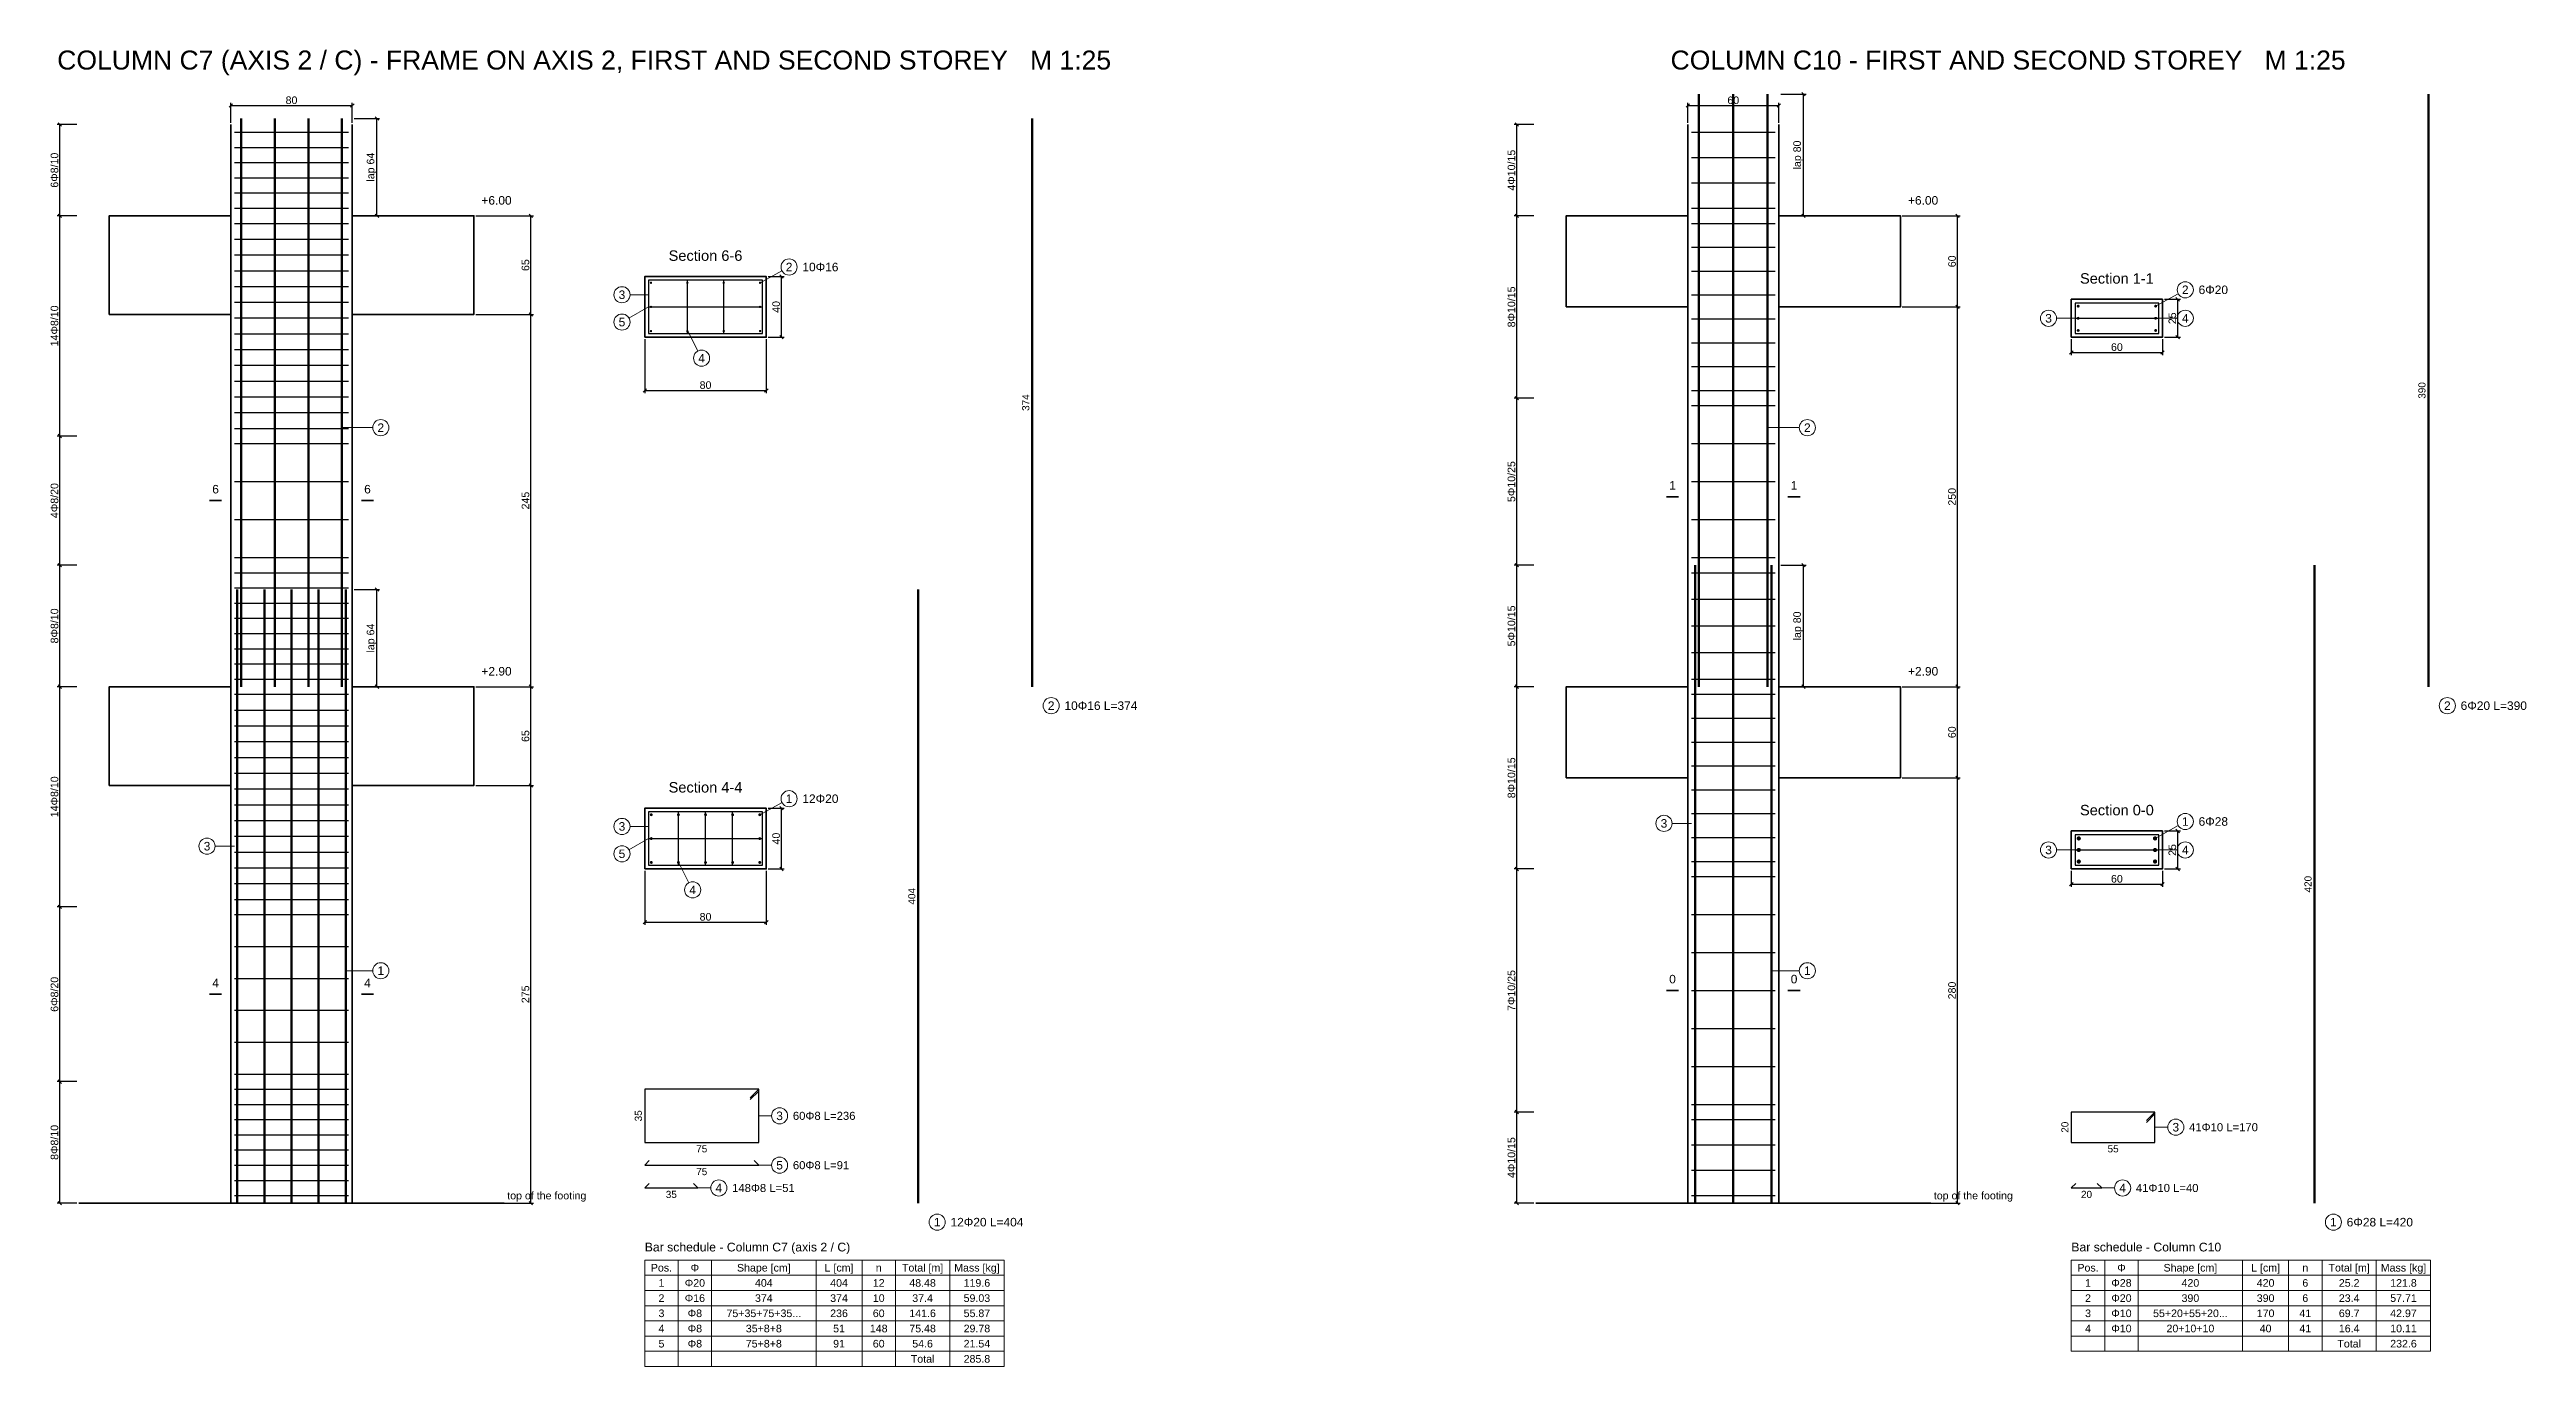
# Model space of a CAD drawing. Header units: millimetres. Extents: x -455 to 11942, y -2742 to 3320.
# Drawn here: x 5877 to 7507, y -2286 to -1419 of the extents above; entities that cross this region are included whole.
import ezdxf
from ezdxf.enums import TextEntityAlignment as Align

# ---------------------------------------------------------------- set-up
doc = ezdxf.new("R2010")
doc.units = ezdxf.units.MM
for name, color, linetype, lineweight in [('D-BARS', 1, 'Continuous', 50), ('D-CONCRETE', 7, 'Continuous', 35), ('D-DIM', 3, 'Continuous', 18), ('D-LINKS', 5, 'Continuous', 25), ('D-TEXT', 7, 'Continuous', 18)]:
    doc.layers.add(name, color=color, linetype=linetype, lineweight=lineweight)
doc.styles.add('RC_TEXT', font='arial.ttf')
doc.dimstyles.new('RC_D25', dxfattribs={"dimtxt": 5, "dimasz": 2.25, "dimexe": 1.75, "dimexo": 1.25, "dimgap": 1, "dimtad": 1, "dimdec": 1, "dimdsep": 46, "dimtxsty": 'RC_TEXT', "dimblk": 'OBLIQUE', "dimcen": 2.5, "dimclrd": 3, "dimclre": 3, "dimclrt": 3, "dimazin": 3, "dimtfac": 1, "dimtmove": 2, "dimatfit": 3})

# ---------------------------------------------------------------- blocks, each defined once
blk = doc.blocks.new('_Oblique')
at = {"color": 0, "linetype": 'ByBlock', "lineweight": -2}
blk.add_line((-0.5, -0.5), (0.5, 0.5), dxfattribs=at)

msp = doc.modelspace()

# ---------------------------------------------------------------- hatches: boundary and pattern name
at = {"layer": 'D-BARS'}
h = msp.add_hatch(color=7, dxfattribs=at)
h.dxf.hatch_style = 1
edge = h.paths.add_edge_path()
edge.add_arc((6272.85, -1572.62), 0.8, 0, 360)
h = msp.add_hatch(color=7, dxfattribs=at)
h.dxf.hatch_style = 1
edge = h.paths.add_edge_path()
edge.add_arc((6296.79, -1572.62), 0.8, 0, 360)
h = msp.add_hatch(color=7, dxfattribs=at)
h.dxf.hatch_style = 1
edge = h.paths.add_edge_path()
edge.add_arc((6320.72, -1572.62), 0.8, 0, 360)
h = msp.add_hatch(color=7, dxfattribs=at)
h.dxf.hatch_style = 1
edge = h.paths.add_edge_path()
edge.add_arc((6344.65, -1572.62), 0.8, 0, 360)
h = msp.add_hatch(color=7, dxfattribs=at)
h.dxf.hatch_style = 1
edge = h.paths.add_edge_path()
edge.add_arc((6272.85, -1588.52), 0.8, 0, 360)
h = msp.add_hatch(color=7, dxfattribs=at)
h.dxf.hatch_style = 1
edge = h.paths.add_edge_path()
edge.add_arc((6344.65, -1588.52), 0.8, 0, 360)
h = msp.add_hatch(color=7, dxfattribs=at)
h.dxf.hatch_style = 1
edge = h.paths.add_edge_path()
edge.add_arc((7212.24, -1588.02), 1, 0, 360)
h = msp.add_hatch(color=7, dxfattribs=at)
h.dxf.hatch_style = 1
edge = h.paths.add_edge_path()
edge.add_arc((7212.24, -1596.02), 1, 0, 360)
h = msp.add_hatch(color=7, dxfattribs=at)
h.dxf.hatch_style = 1
edge = h.paths.add_edge_path()
edge.add_arc((7263.24, -1588.02), 1, 0, 360)
h = msp.add_hatch(color=7, dxfattribs=at)
h.dxf.hatch_style = 1
edge = h.paths.add_edge_path()
edge.add_arc((7263.24, -1596.02), 1, 0, 360)
h = msp.add_hatch(color=7, dxfattribs=at)
h.dxf.hatch_style = 1
edge = h.paths.add_edge_path()
edge.add_arc((6272.85, -1604.42), 0.8, 0, 360)
h = msp.add_hatch(color=7, dxfattribs=at)
h.dxf.hatch_style = 1
edge = h.paths.add_edge_path()
edge.add_arc((6296.79, -1604.42), 0.8, 0, 360)
h = msp.add_hatch(color=7, dxfattribs=at)
h.dxf.hatch_style = 1
edge = h.paths.add_edge_path()
edge.add_arc((6320.72, -1604.42), 0.8, 0, 360)
h = msp.add_hatch(color=7, dxfattribs=at)
h.dxf.hatch_style = 1
edge = h.paths.add_edge_path()
edge.add_arc((6344.65, -1604.42), 0.8, 0, 360)
h = msp.add_hatch(color=7, dxfattribs=at)
h.dxf.hatch_style = 1
edge = h.paths.add_edge_path()
edge.add_arc((7212.24, -1604.02), 1, 0, 360)
h = msp.add_hatch(color=7, dxfattribs=at)
h.dxf.hatch_style = 1
edge = h.paths.add_edge_path()
edge.add_arc((7263.24, -1604.02), 1, 0, 360)
h = msp.add_hatch(color=7, dxfattribs=at)
h.dxf.hatch_style = 1
edge = h.paths.add_edge_path()
edge.add_arc((6273.05, -1922.82), 1, 0, 360)
h = msp.add_hatch(color=7, dxfattribs=at)
h.dxf.hatch_style = 1
edge = h.paths.add_edge_path()
edge.add_arc((6290.9, -1922.82), 1, 0, 360)
h = msp.add_hatch(color=7, dxfattribs=at)
h.dxf.hatch_style = 1
edge = h.paths.add_edge_path()
edge.add_arc((6308.75, -1922.82), 1, 0, 360)
h = msp.add_hatch(color=7, dxfattribs=at)
h.dxf.hatch_style = 1
edge = h.paths.add_edge_path()
edge.add_arc((6326.6, -1922.82), 1, 0, 360)
h = msp.add_hatch(color=7, dxfattribs=at)
h.dxf.hatch_style = 1
edge = h.paths.add_edge_path()
edge.add_arc((6344.45, -1922.82), 1, 0, 360)
h = msp.add_hatch(color=7, dxfattribs=at)
h.dxf.hatch_style = 1
edge = h.paths.add_edge_path()
edge.add_arc((6273.05, -1938.52), 1, 0, 360)
h = msp.add_hatch(color=7, dxfattribs=at)
h.dxf.hatch_style = 1
edge = h.paths.add_edge_path()
edge.add_arc((6344.45, -1938.52), 1, 0, 360)
h = msp.add_hatch(color=7, dxfattribs=at)
h.dxf.hatch_style = 1
edge = h.paths.add_edge_path()
edge.add_arc((7212.64, -1938.42), 1.4, 0, 360)
h = msp.add_hatch(color=7, dxfattribs=at)
h.dxf.hatch_style = 1
edge = h.paths.add_edge_path()
edge.add_arc((7262.84, -1938.42), 1.4, 0, 360)
h = msp.add_hatch(color=7, dxfattribs=at)
h.dxf.hatch_style = 1
edge = h.paths.add_edge_path()
edge.add_arc((6273.05, -1954.22), 1, 0, 360)
h = msp.add_hatch(color=7, dxfattribs=at)
h.dxf.hatch_style = 1
edge = h.paths.add_edge_path()
edge.add_arc((6290.9, -1954.22), 1, 0, 360)
h = msp.add_hatch(color=7, dxfattribs=at)
h.dxf.hatch_style = 1
edge = h.paths.add_edge_path()
edge.add_arc((6308.75, -1954.22), 1, 0, 360)
h = msp.add_hatch(color=7, dxfattribs=at)
h.dxf.hatch_style = 1
edge = h.paths.add_edge_path()
edge.add_arc((6326.6, -1954.22), 1, 0, 360)
h = msp.add_hatch(color=7, dxfattribs=at)
h.dxf.hatch_style = 1
edge = h.paths.add_edge_path()
edge.add_arc((6344.45, -1954.22), 1, 0, 360)
h = msp.add_hatch(color=7, dxfattribs=at)
h.dxf.hatch_style = 1
edge = h.paths.add_edge_path()
edge.add_arc((7212.64, -1946.02), 1.4, 0, 360)
h = msp.add_hatch(color=7, dxfattribs=at)
h.dxf.hatch_style = 1
edge = h.paths.add_edge_path()
edge.add_arc((7212.64, -1953.62), 1.4, 0, 360)
h = msp.add_hatch(color=7, dxfattribs=at)
h.dxf.hatch_style = 1
edge = h.paths.add_edge_path()
edge.add_arc((7262.84, -1946.02), 1.4, 0, 360)
h = msp.add_hatch(color=7, dxfattribs=at)
h.dxf.hatch_style = 1
edge = h.paths.add_edge_path()
edge.add_arc((7262.84, -1953.62), 1.4, 0, 360)

# ---------------------------------------------------------------- linework, layer by layer
for p, q in [((6962.64, -1838.52), (6962.64, -1448.52)), ((6985.24, -1838.52), (6985.24, -1448.52)), ((7007.84, -1838.52), (7007.84, -1448.52)), ((6003.05, -1838.52), (6003.05, -1464.52)), ((6025.19, -1838.52), (6025.19, -1464.52)), ((6047.32, -1838.52), (6047.32, -1464.52)), ((6069.45, -1838.52), (6069.45, -1464.52)), ((6960.14, -2178.52), (6960.14, -1758.52)), ((6985.24, -2178.52), (6985.24, -1758.52)), ((7010.34, -2178.52), (7010.34, -1758.52)), ((6000.55, -2178.52), (6000.55, -1774.52)), ((6018.4, -2178.52), (6018.4, -1774.52)), ((6036.25, -2178.52), (6036.25, -1774.52)), ((6054.1, -2178.52), (6054.1, -1774.52)), ((6071.95, -2178.52), (6071.95, -1774.52))]:
    msp.add_line(p, q, dxfattribs=at)
for points in [[(7442.74, -1838.52), (7442.74, -1448.52)], [(6523.75, -1838.52), (6523.75, -1464.52)], [(7367.74, -2178.52), (7367.74, -1758.52)], [(6448.75, -2178.52), (6448.75, -1774.52)]]:
    msp.add_lwpolyline(points, dxfattribs=at)
at = {"layer": 'D-CONCRETE'}
for p, q in [((5996.25, -1528.52), (5996.25, -1468.52)), ((6076.25, -1528.52), (6076.25, -1468.52)), ((6955.24, -1528.52), (6955.24, -1468.52)), ((7015.24, -1528.52), (7015.24, -1468.52)), ((5996.25, -1838.52), (5996.25, -1593.52)), ((6076.25, -1838.52), (6076.25, -1593.52)), ((6955.24, -1838.52), (6955.24, -1588.52)), ((7015.24, -1838.52), (7015.24, -1588.52)), ((5982.25, -1716.02), (5990.25, -1716.02)), ((6082.25, -1716.02), (6090.25, -1716.02)), ((6941.24, -1713.52), (6949.24, -1713.52)), ((7021.24, -1713.52), (7029.24, -1713.52)), ((5996.25, -2178.52), (5996.25, -1903.52)), ((6076.25, -2178.52), (6076.25, -1903.52)), ((6955.24, -2178.52), (6955.24, -1898.52)), ((7015.24, -2178.52), (7015.24, -1898.52)), ((5982.25, -2041.02), (5990.25, -2041.02)), ((6082.25, -2041.02), (6090.25, -2041.02)), ((6941.24, -2038.52), (6949.24, -2038.52)), ((7021.24, -2038.52), (7029.24, -2038.52)), ((5896.25, -2178.52), (6176.25, -2178.52)), ((6855.24, -2178.52), (7115.24, -2178.52))]:
    msp.add_line(p, q, dxfattribs=at)
for points in [[(5916.25, -1593.52), (5996.25, -1593.52), (5996.25, -1528.52), (5916.25, -1528.52)], [(6076.25, -1593.52), (6156.25, -1593.52), (6156.25, -1528.52), (6076.25, -1528.52)], [(6875.24, -1588.52), (6955.24, -1588.52), (6955.24, -1528.52), (6875.24, -1528.52)], [(7015.24, -1588.52), (7095.24, -1588.52), (7095.24, -1528.52), (7015.24, -1528.52)], [(6268.75, -1608.52), (6348.75, -1608.52), (6348.75, -1568.52), (6268.75, -1568.52)], [(7207.74, -1608.52), (7267.74, -1608.52), (7267.74, -1583.52), (7207.74, -1583.52)], [(5916.25, -1903.52), (5996.25, -1903.52), (5996.25, -1838.52), (5916.25, -1838.52)], [(6076.25, -1903.52), (6156.25, -1903.52), (6156.25, -1838.52), (6076.25, -1838.52)], [(6875.24, -1898.52), (6955.24, -1898.52), (6955.24, -1838.52), (6875.24, -1838.52)], [(7015.24, -1898.52), (7095.24, -1898.52), (7095.24, -1838.52), (7015.24, -1838.52)], [(6268.75, -1958.52), (6348.75, -1958.52), (6348.75, -1918.52), (6268.75, -1918.52)], [(7207.74, -1958.52), (7267.74, -1958.52), (7267.74, -1933.52), (7207.74, -1933.52)]]:
    msp.add_lwpolyline(points, close=True, dxfattribs=at)
at = {"layer": 'D-LINKS'}
for p, q in [((5998.75, -1473.52), (6073.75, -1473.52)), ((5998.75, -1483.52), (6073.75, -1483.52)), ((6957.74, -1473.52), (7012.74, -1473.52)), ((5998.75, -1493.52), (6073.75, -1493.52)), ((6957.74, -1490.18), (7012.74, -1490.18)), ((5998.75, -1503.52), (6073.75, -1503.52)), ((5998.75, -1513.52), (6073.75, -1513.52)), ((6957.74, -1506.85), (7012.74, -1506.85)), ((5998.75, -1523.52), (6073.75, -1523.52)), ((6957.74, -1523.52), (7012.74, -1523.52)), ((5998.75, -1533.52), (6073.75, -1533.52)), ((5998.75, -1543.9), (6073.75, -1543.9)), ((6957.74, -1533.52), (7012.74, -1533.52)), ((5998.75, -1554.29), (6073.75, -1554.29)), ((5998.75, -1564.67), (6073.75, -1564.67)), ((6957.74, -1549.23), (7012.74, -1549.23)), ((6957.74, -1564.95), (7012.74, -1564.95)), ((5998.75, -1575.06), (6073.75, -1575.06)), ((6296.79, -1606.02), (6296.79, -1571.02)), ((6320.72, -1606.02), (6320.72, -1571.02)), ((6957.74, -1580.66), (7012.74, -1580.66)), ((5998.75, -1585.44), (6073.75, -1585.44)), ((5998.75, -1595.82), (6073.75, -1595.82)), ((6271.25, -1588.52), (6346.25, -1588.52)), ((6957.74, -1596.37), (7012.74, -1596.37)), ((7210.24, -1596.02), (7265.24, -1596.02)), ((5998.75, -1606.21), (6073.75, -1606.21)), ((6957.74, -1612.09), (7012.74, -1612.09)), ((5998.75, -1616.59), (6073.75, -1616.59)), ((5998.75, -1626.98), (6073.75, -1626.98)), ((6957.74, -1627.8), (7012.74, -1627.8)), ((5998.75, -1637.36), (6073.75, -1637.36)), ((6957.74, -1643.52), (7012.74, -1643.52)), ((5998.75, -1647.75), (6073.75, -1647.75)), ((5998.75, -1658.13), (6073.75, -1658.13)), ((6957.74, -1653.52), (7012.74, -1653.52)), ((5998.75, -1668.52), (6073.75, -1668.52)), ((5998.75, -1678.52), (6073.75, -1678.52)), ((6957.74, -1678.52), (7012.74, -1678.52)), ((5998.75, -1703.52), (6073.75, -1703.52)), ((6957.74, -1703.52), (7012.74, -1703.52)), ((5998.75, -1728.52), (6073.75, -1728.52)), ((6957.74, -1728.52), (7012.74, -1728.52)), ((5998.75, -1753.52), (6073.75, -1753.52)), ((6957.74, -1753.52), (7012.74, -1753.52)), ((5998.75, -1763.52), (6073.75, -1763.52)), ((5998.75, -1773.52), (6073.75, -1773.52)), ((6957.74, -1763.52), (7012.74, -1763.52)), ((5998.75, -1783.52), (6073.75, -1783.52)), ((6957.74, -1781.02), (7012.74, -1781.02)), ((5998.75, -1793.52), (6073.75, -1793.52)), ((5998.75, -1803.52), (6073.75, -1803.52)), ((6957.74, -1798.52), (7012.74, -1798.52)), ((5998.75, -1813.52), (6073.75, -1813.52)), ((5998.75, -1823.52), (6073.75, -1823.52)), ((6957.74, -1816.02), (7012.74, -1816.02)), ((5998.75, -1833.52), (6073.75, -1833.52)), ((6957.74, -1833.52), (7012.74, -1833.52)), ((5998.75, -1843.52), (6073.75, -1843.52)), ((5998.75, -1853.9), (6073.75, -1853.9)), ((6957.74, -1843.52), (7012.74, -1843.52)), ((5998.75, -1864.29), (6073.75, -1864.29)), ((5998.75, -1874.67), (6073.75, -1874.67)), ((6957.74, -1859.23), (7012.74, -1859.23)), ((5998.75, -1885.06), (6073.75, -1885.06)), ((6957.74, -1874.95), (7012.74, -1874.95)), ((6957.74, -1890.66), (7012.74, -1890.66)), ((5998.75, -1895.44), (6073.75, -1895.44)), ((5998.75, -1905.82), (6073.75, -1905.82)), ((6957.74, -1906.37), (7012.74, -1906.37)), ((5998.75, -1916.21), (6073.75, -1916.21)), ((6290.9, -1956.02), (6290.9, -1921.02)), ((6308.75, -1956.02), (6308.75, -1921.02)), ((6326.6, -1956.02), (6326.6, -1921.02)), ((6957.74, -1922.09), (7012.74, -1922.09)), ((5998.75, -1926.59), (6073.75, -1926.59)), ((5998.75, -1936.98), (6073.75, -1936.98)), ((6271.25, -1938.52), (6346.25, -1938.52)), ((6957.74, -1937.8), (7012.74, -1937.8)), ((5998.75, -1947.36), (6073.75, -1947.36)), ((6957.74, -1953.52), (7012.74, -1953.52)), ((7210.24, -1946.02), (7265.24, -1946.02)), ((5998.75, -1957.75), (6073.75, -1957.75)), ((5998.75, -1968.13), (6073.75, -1968.13)), ((6957.74, -1963.52), (7012.74, -1963.52)), ((5998.75, -1978.52), (6073.75, -1978.52)), ((5998.75, -1988.52), (6073.75, -1988.52)), ((6957.74, -1988.52), (7012.74, -1988.52)), ((5998.75, -2009.52), (6073.75, -2009.52)), ((6957.74, -2013.52), (7012.74, -2013.52)), ((5998.75, -2030.52), (6073.75, -2030.52)), ((5998.75, -2051.52), (6073.75, -2051.52)), ((6957.74, -2038.52), (7012.74, -2038.52)), ((6957.74, -2063.52), (7012.74, -2063.52)), ((5998.75, -2072.52), (6073.75, -2072.52)), ((5998.75, -2093.52), (6073.75, -2093.52)), ((6957.74, -2088.52), (7012.74, -2088.52)), ((5998.75, -2103.52), (6073.75, -2103.52)), ((5998.75, -2113.52), (6073.75, -2113.52)), ((6343.75, -2103.52), (6338.15, -2109.12)), ((6343.75, -2104.72), (6338.15, -2110.32)), ((6957.74, -2113.52), (7012.74, -2113.52)), ((7262.74, -2118.52), (7257.14, -2124.12)), ((5998.75, -2123.52), (6073.75, -2123.52)), ((5998.75, -2133.52), (6073.75, -2133.52)), ((6957.74, -2123.52), (7012.74, -2123.52)), ((7262.74, -2119.72), (7257.14, -2125.32)), ((5998.75, -2143.52), (6073.75, -2143.52)), ((6268.75, -2153.52), (6271.75, -2150.52)), ((6343.75, -2153.52), (6340.75, -2150.52)), ((6957.74, -2140.18), (7012.74, -2140.18)), ((5998.75, -2153.52), (6073.75, -2153.52)), ((5998.75, -2163.52), (6073.75, -2163.52)), ((6268.75, -2153.52), (6343.75, -2153.52)), ((6268.75, -2168.52), (6271.75, -2165.52)), ((6303.75, -2168.52), (6300.75, -2165.52)), ((6957.74, -2156.85), (7012.74, -2156.85)), ((7207.74, -2168.52), (7210.74, -2165.52)), ((7227.74, -2168.52), (7224.74, -2165.52)), ((5998.75, -2173.52), (6073.75, -2173.52)), ((6268.75, -2168.52), (6303.75, -2168.52)), ((6957.74, -2173.52), (7012.74, -2173.52)), ((7207.74, -2168.52), (7227.74, -2168.52))]:
    msp.add_line(p, q, dxfattribs=at)
for points in [[(6271.25, -1606.02), (6346.25, -1606.02), (6346.25, -1571.02), (6271.25, -1571.02)], [(7210.24, -1606.02), (7265.24, -1606.02), (7265.24, -1586.02), (7210.24, -1586.02)], [(6271.25, -1956.02), (6346.25, -1956.02), (6346.25, -1921.02), (6271.25, -1921.02)], [(7210.24, -1956.02), (7265.24, -1956.02), (7265.24, -1936.02), (7210.24, -1936.02)], [(6268.75, -2138.52), (6343.75, -2138.52), (6343.75, -2103.52), (6268.75, -2103.52)], [(7207.74, -2138.52), (7262.74, -2138.52), (7262.74, -2118.52), (7207.74, -2118.52)]]:
    msp.add_lwpolyline(points, close=True, dxfattribs=at)
at = {"layer": 'D-TEXT'}
for p, q in [((6359.08, -1564.8), (6344.65, -1572.62)), ((6259.07, -1580.52), (6271.25, -1580.52)), ((7278.09, -1579.83), (7263.24, -1588.02)), ((6258.37, -1595.88), (6271.25, -1588.52)), ((7198.05, -1596.02), (7210.24, -1596.02)), ((7277.43, -1596.02), (7265.24, -1596.02)), ((6303.73, -1617.54), (6296.79, -1604.02)), ((6089.69, -1668.02), (6069.45, -1668.02)), ((7028.68, -1668.02), (7007.84, -1668.02)), ((6359.09, -1914.81), (6344.45, -1922.82)), ((6258.37, -1945.88), (6271.25, -1938.52)), ((6259.07, -1930.52), (6271.25, -1930.52)), ((6944.93, -1928.52), (6957.74, -1928.52)), ((7278.11, -1929.86), (7262.84, -1938.42)), ((5985.94, -1943.52), (5998.75, -1943.52)), ((6297.85, -1967.54), (6290.9, -1954.02)), ((7198.05, -1946.02), (7210.24, -1946.02)), ((7277.43, -1946.02), (7265.24, -1946.02)), ((6089.69, -2025.52), (6071.95, -2025.52)), ((7028.68, -2025.52), (7010.34, -2025.52)), ((6352.19, -2121.02), (6343.75, -2121.02)), ((7271.18, -2128.52), (7262.74, -2128.52)), ((6352.19, -2153.52), (6343.75, -2153.52)), ((6312.19, -2168.52), (6303.75, -2168.52)), ((7236.18, -2168.52), (7227.74, -2168.52)), ((6268.75, -2216.02), (6505.25, -2216.02)), ((6268.75, -2216.02), (6268.75, -2286.02)), ((6290.75, -2216.02), (6290.75, -2286.02)), ((6312.75, -2216.02), (6312.75, -2286.02)), ((6381.5, -2216.02), (6381.5, -2286.02)), ((6411.75, -2216.02), (6411.75, -2286.02)), ((6433.75, -2216.02), (6433.75, -2286.02)), ((6469.5, -2216.02), (6469.5, -2286.02)), ((6505.25, -2216.02), (6505.25, -2286.02)), ((7207.74, -2216.02), (7444.24, -2216.02)), ((7207.74, -2216.02), (7207.74, -2276.02)), ((7229.74, -2216.02), (7229.74, -2276.02)), ((7251.74, -2216.02), (7251.74, -2276.02)), ((7320.49, -2216.02), (7320.49, -2276.02)), ((7350.74, -2216.02), (7350.74, -2276.02)), ((7372.74, -2216.02), (7372.74, -2276.02)), ((7408.49, -2216.02), (7408.49, -2276.02)), ((7444.24, -2216.02), (7444.24, -2276.02)), ((6268.75, -2226.02), (6505.25, -2226.02)), ((7207.74, -2226.02), (7444.24, -2226.02)), ((6268.75, -2236.02), (6505.25, -2236.02)), ((6268.75, -2246.02), (6505.25, -2246.02)), ((7207.74, -2236.02), (7444.24, -2236.02)), ((7207.74, -2246.02), (7444.24, -2246.02)), ((6268.75, -2256.02), (6505.25, -2256.02)), ((6268.75, -2266.02), (6505.25, -2266.02)), ((7207.74, -2256.02), (7444.24, -2256.02)), ((7207.74, -2266.02), (7444.24, -2266.02)), ((6268.75, -2276.02), (6505.25, -2276.02)), ((7207.74, -2276.02), (7444.24, -2276.02)), ((6268.75, -2286.02), (6505.25, -2286.02))]:
    msp.add_line(p, q, dxfattribs=at)
for centre in [(6363.75, -1562.27), (6253.75, -1580.52), (7282.74, -1577.27), (6253.75, -1598.52), (7192.74, -1596.02), (7282.74, -1596.02), (6306.16, -1622.27), (6095, -1668.02), (7033.99, -1668.02), (6536.25, -1851.02), (7455.24, -1851.02), (6363.75, -1912.27), (6939.62, -1928.52), (7282.74, -1927.27), (5980.63, -1943.52), (6253.75, -1930.52), (6253.75, -1948.52), (7192.74, -1946.02), (7282.74, -1946.02), (6300.28, -1972.27), (6095, -2025.52), (7033.99, -2025.52), (6357.5, -2121.02), (7276.49, -2128.52), (6357.5, -2153.52), (6317.5, -2168.52), (7241.49, -2168.52), (6461.25, -2191.02), (7380.24, -2191.02)]:
    msp.add_circle(centre, 5.31, dxfattribs=at)

# ---------------------------------------------------------------- texts
at = {"layer": 'D-TEXT', "style": 'RC_TEXT'}
for s, height, p in [('COLUMN C7 (AXIS 2 / C) - FRAME ON AXIS 2, FIRST AND SECOND STOREY   M 1:25', 12.5, (6228.87, -1426.02)), ('COLUMN C10 - FIRST AND SECOND STOREY   M 1:25', 12.5, (7166.12, -1426.02)), ('Section 6-6', 6.875, (6308.75, -1554.77)), ('2', 5.62, (6363.75, -1562.27)), ('3', 5.62, (6253.75, -1580.52)), ('Section 1-1', 6.875, (7237.74, -1569.77)), ('2', 5.62, (7282.74, -1577.27)), ('5', 5.62, (6253.75, -1598.52)), ('3', 5.62, (7192.74, -1596.02)), ('4', 5.62, (7282.74, -1596.02)), ('4', 5.62, (6306.16, -1622.27)), ('2', 5.62, (6095, -1668.02)), ('2', 5.62, (7033.99, -1668.02)), ('6', 5.62, (5986.25, -1708.52)), ('6', 5.62, (6086.25, -1708.52)), ('1', 5.62, (6945.24, -1706.02)), ('1', 5.62, (7025.24, -1706.02)), ('2', 5.62, (6536.25, -1851.02)), ('2', 5.62, (7455.24, -1851.02)), ('Section 4-4', 6.875, (6308.75, -1904.77)), ('1', 5.62, (6363.75, -1912.27)), ('Section 0-0', 6.875, (7237.74, -1919.77)), ('3', 5.62, (6253.75, -1930.52)), ('3', 5.62, (6939.62, -1928.52)), ('1', 5.62, (7282.74, -1927.27)), ('3', 5.62, (5980.63, -1943.52)), ('5', 5.62, (6253.75, -1948.52)), ('3', 5.62, (7192.74, -1946.02)), ('4', 5.62, (7282.74, -1946.02)), ('4', 5.62, (6300.28, -1972.27)), ('4', 5.62, (5986.25, -2033.52)), ('4', 5.62, (6086.25, -2033.52)), ('1', 5.62, (6095, -2025.52)), ('0', 5.62, (6945.24, -2031.02)), ('0', 5.62, (7025.24, -2031.02)), ('1', 5.62, (7033.99, -2025.52)), ('3', 5.62, (6357.5, -2121.02)), ('3', 5.62, (7276.49, -2128.52)), ('75', 4.688, (6306.25, -2142.74)), ('5', 5.62, (6357.5, -2153.52)), ('55', 4.688, (7235.24, -2142.74)), ('75', 4.688, (6306.25, -2157.74)), ('4', 5.62, (6317.5, -2168.52)), ('4', 5.62, (7241.49, -2168.52)), ('35', 4.688, (6286.25, -2172.74)), ('20', 4.688, (7217.74, -2172.74)), ('1', 5.62, (6461.25, -2191.02)), ('1', 5.62, (7380.24, -2191.02)), ('Pos.', 5, (6279.75, -2221.02)), ('1', 5, (6279.75, -2231.02)), ('Φ20', 5, (6301.75, -2231.02)), ('Φ', 5, (6301.75, -2221.02)), ('Shape [cm]', 5, (6347.13, -2221.02)), ('404', 5, (6347.13, -2231.02)), ('L [cm]', 5, (6396.63, -2221.02)), ('404', 5, (6396.63, -2231.02)), ('12', 5, (6422.75, -2231.02)), ('n', 5, (6422.75, -2221.02)), ('Total [m]', 5, (6451.63, -2221.02)), ('48.48', 5, (6451.63, -2231.02)), ('Mass [kg]', 5, (6487.38, -2221.02)), ('119.6', 5, (6487.38, -2231.02)), ('Pos.', 5, (7218.74, -2221.02)), ('1', 5, (7218.74, -2231.02)), ('Φ28', 5, (7240.74, -2231.02)), ('Φ', 5, (7240.74, -2221.02)), ('Shape [cm]', 5, (7286.12, -2221.02)), ('420', 5, (7286.12, -2231.02)), ('L [cm]', 5, (7335.62, -2221.02)), ('420', 5, (7335.62, -2231.02)), ('6', 5, (7361.74, -2231.02)), ('n', 5, (7361.74, -2221.02)), ('Total [m]', 5, (7390.62, -2221.02)), ('25.2', 5, (7390.62, -2231.02)), ('Mass [kg]', 5, (7426.37, -2221.02)), ('121.8', 5, (7426.37, -2231.02)), ('3', 5, (6279.75, -2251.02)), ('2', 5, (6279.75, -2241.02)), ('Φ16', 5, (6301.75, -2241.02)), ('Φ8', 5, (6301.75, -2251.02)), ('75+35+75+35...', 5, (6347.13, -2251.02)), ('374', 5, (6347.13, -2241.02)), ('374', 5, (6396.63, -2241.02)), ('236', 5, (6396.63, -2251.02)), ('60', 5, (6422.75, -2251.02)), ('10', 5, (6422.75, -2241.02)), ('141.6', 5, (6451.63, -2251.02)), ('37.4', 5, (6451.63, -2241.02)), ('59.03', 5, (6487.38, -2241.02)), ('55.87', 5, (6487.38, -2251.02)), ('3', 5, (7218.74, -2251.02)), ('2', 5, (7218.74, -2241.02)), ('Φ20', 5, (7240.74, -2241.02)), ('Φ10', 5, (7240.74, -2251.02)), ('55+20+55+20...', 5, (7286.12, -2251.02)), ('390', 5, (7286.12, -2241.02)), ('390', 5, (7335.62, -2241.02)), ('170', 5, (7335.62, -2251.02)), ('41', 5, (7361.74, -2251.02)), ('6', 5, (7361.74, -2241.02)), ('23.4', 5, (7390.62, -2241.02)), ('69.7', 5, (7390.62, -2251.02)), ('42.97', 5, (7426.37, -2251.02)), ('57.71', 5, (7426.37, -2241.02)), ('4', 5, (6279.75, -2261.02)), ('Φ8', 5, (6301.75, -2261.02)), ('35+8+8', 5, (6347.13, -2261.02)), ('51', 5, (6396.63, -2261.02)), ('148', 5, (6422.75, -2261.02)), ('75.48', 5, (6451.63, -2261.02)), ('29.78', 5, (6487.38, -2261.02)), ('4', 5, (7218.74, -2261.02)), ('Φ10', 5, (7240.74, -2261.02)), ('20+10+10', 5, (7286.12, -2261.02)), ('40', 5, (7335.62, -2261.02)), ('41', 5, (7361.74, -2261.02)), ('16.4', 5, (7390.62, -2261.02)), ('10.11', 5, (7426.37, -2261.02)), ('5', 5, (6279.75, -2271.02)), ('Φ8', 5, (6301.75, -2271.02)), ('75+8+8', 5, (6347.13, -2271.02)), ('91', 5, (6396.63, -2271.02)), ('60', 5, (6422.75, -2271.02)), ('Total', 5, (6451.63, -2281.02)), ('54.6', 5, (6451.63, -2271.02)), ('21.54', 5, (6487.38, -2271.02)), ('285.8', 5, (6487.38, -2281.02)), ('Total', 5, (7390.62, -2271.02)), ('232.6', 5, (7426.37, -2271.02))]:
    msp.add_text(s, height=height, dxfattribs=at).set_placement(p, align=Align.MIDDLE_CENTER)
for s, height, p in [('+6.00', 5.625, (6161.25, -1522.89)), ('+6.00', 5.625, (7100.24, -1522.89)), ('+2.90', 5.625, (6161.25, -1832.89)), ('+2.90', 5.625, (7100.24, -1832.89)), ('Bar schedule - Column C7 (axis 2 / C)', 5.75, (6268.75, -2212.02)), ('Bar schedule - Column C10', 5.75, (7207.74, -2212.02))]:
    msp.add_text(s, height=height, dxfattribs=at).set_placement(p, align=Align.BOTTOM_LEFT)
for s, height, p in [('10Φ16', 5.625, (6372.5, -1562.27)), ('6Φ20', 5.625, (7291.49, -1577.27)), ('10Φ16 L=374', 5.625, (6545, -1851.02)), ('6Φ20 L=390', 5.625, (7463.99, -1851.02)), ('12Φ20', 5.625, (6372.5, -1912.27)), ('6Φ28', 5.625, (7291.49, -1927.27)), ('60Φ8 L=236', 5.312, (6366.25, -2121.02)), ('41Φ10 L=170', 5.3125, (7285.24, -2128.52)), ('60Φ8 L=91', 5.312, (6366.25, -2153.52)), ('148Φ8 L=51', 5.312, (6326.25, -2168.52)), ('41Φ10 L=40', 5.312, (7250.24, -2168.52)), ('top of the footing', 5, (6178.25, -2173.52)), ('top of the footing', 5, (7117.24, -2173.52)), ('12Φ20 L=404', 5.625, (6470, -2191.02)), ('6Φ28 L=420', 5.625, (7388.99, -2191.02))]:
    msp.add_text(s, height=height, dxfattribs=at).set_placement(p, align=Align.MIDDLE_LEFT)
for s, p in [('374', (6519.54, -1651.52)), ('390', (7438.52, -1643.52)), ('404', (6444.54, -1976.52)), ('420', (7363.52, -1968.52)), ('35', (6264.54, -2121.02)), ('20', (7203.52, -2128.52))]:
    msp.add_text(s, height=4.688, rotation=90, dxfattribs=at).set_placement(p, align=Align.MIDDLE_CENTER)

# ---------------------------------------------------------------- dimensions: what is measured, and where the dimension line sits
at = {"layer": 'D-DIM'}
for base, p1, p2 in [((5996.25, -1456.02), (5996.25, -1468.52), (6076.25, -1468.52)), ((6955.24, -1456.02), (6955.24, -1468.52), (7015.24, -1468.52)), ((6268.75, -1643.52), (6268.75, -1608.52), (6348.75, -1608.52)), ((7207.74, -1618.52), (7207.74, -1608.52), (7267.74, -1608.52)), ((6268.75, -1993.52), (6268.75, -1958.52), (6348.75, -1958.52)), ((7207.74, -1968.52), (7207.74, -1958.52), (7267.74, -1958.52))]:
    msp.add_linear_dim(base=base, p1=p1, p2=p2, dimstyle='RC_D25', dxfattribs=at).render()
for base, p1, p2, text in [((7031.49, -1528.52), (7015.24, -1528.52), (7015.24, -1448.52), 'lap 80'), ((6092.5, -1528.52), (6076.25, -1528.52), (6076.25, -1464.52), 'lap 64'), ((5883.75, -1528.52), (5896.25, -1528.52), (5896.25, -1468.52), '6Φ8/10'), ((6842.74, -1528.52), (6855.24, -1528.52), (6855.24, -1468.52), '4Φ10/15'), ((5883.75, -1673.52), (5896.25, -1673.52), (5896.25, -1528.52), '14Φ8/10'), ((6842.74, -1648.52), (6855.24, -1648.52), (6855.24, -1528.52), '8Φ10/15'), ((6842.74, -1758.52), (6855.24, -1758.52), (6855.24, -1648.52), '5Φ10/25'), ((5883.75, -1758.52), (5896.25, -1758.52), (5896.25, -1673.52), '4Φ8/20'), ((5883.75, -1838.52), (5896.25, -1838.52), (5896.25, -1758.52), '8Φ8/10'), ((6842.74, -1838.52), (6855.24, -1838.52), (6855.24, -1758.52), '5Φ10/15'), ((7031.49, -1838.52), (7015.24, -1838.52), (7015.24, -1758.52), 'lap 80'), ((6092.5, -1838.52), (6076.25, -1838.52), (6076.25, -1774.52), 'lap 64'), ((5883.75, -1983.52), (5896.25, -1983.52), (5896.25, -1838.52), '14Φ8/10'), ((6842.74, -1958.52), (6855.24, -1958.52), (6855.24, -1838.52), '8Φ10/15'), ((6842.74, -2118.52), (6855.24, -2118.52), (6855.24, -1958.52), '7Φ10/25'), ((5883.75, -2098.52), (5896.25, -2098.52), (5896.25, -1983.52), '6Φ8/20'), ((5883.75, -2178.52), (5896.25, -2178.52), (5896.25, -2098.52), '8Φ8/10'), ((6842.74, -2178.52), (6855.24, -2178.52), (6855.24, -2118.52), '4Φ10/15')]:
    msp.add_linear_dim(base=base, p1=p1, p2=p2, angle=90, text=text, dimstyle='RC_D25', dxfattribs=at).render()
for base, p1, p2 in [((6193.75, -1593.52), (6156.25, -1593.52), (6156.25, -1528.52)), ((7132.74, -1588.52), (7095.24, -1588.52), (7095.24, -1528.52)), ((6358.75, -1608.52), (6348.75, -1608.52), (6348.75, -1568.52)), ((6193.75, -1838.52), (6156.25, -1838.52), (6156.25, -1593.52)), ((7132.74, -1838.52), (7095.24, -1838.52), (7095.24, -1588.52)), ((7277.74, -1608.52), (7267.74, -1608.52), (7267.74, -1583.52)), ((6193.75, -1903.52), (6156.25, -1903.52), (6156.25, -1838.52)), ((7132.74, -1898.52), (7095.24, -1898.52), (7095.24, -1838.52)), ((6193.75, -2178.52), (6156.25, -2178.52), (6156.25, -1903.52)), ((7132.74, -2178.52), (7095.24, -2178.52), (7095.24, -1898.52)), ((6358.75, -1958.52), (6348.75, -1958.52), (6348.75, -1918.52)), ((7277.74, -1958.52), (7267.74, -1958.52), (7267.74, -1933.52))]:
    msp.add_linear_dim(base=base, p1=p1, p2=p2, angle=90, dimstyle='RC_D25', dxfattribs=at).render()

doc.saveas('drawing.dxf')
